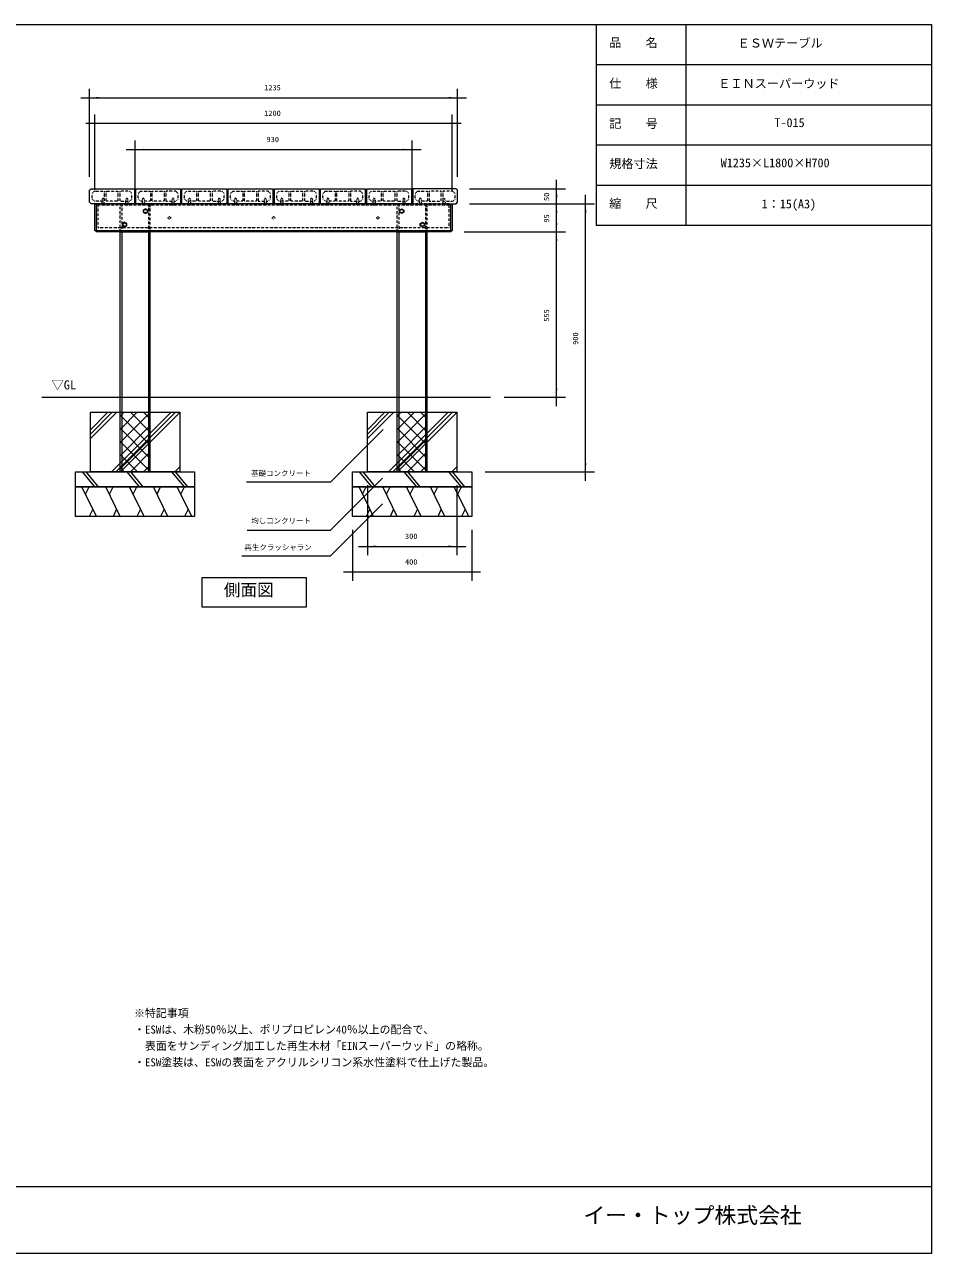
# Model space of a CAD drawing. Units: millimetres, scale not verified. Extents: x -2925 to 2925, y -2062 to 2062.
# Drawn here: x -120 to 2925, y -2062 to 2062 of the extents above; entities that cross this region are included whole.
import ezdxf
from ezdxf.enums import TextEntityAlignment as Align

# ---------------------------------------------------------------- set-up
doc = ezdxf.new("R2010")
doc.units = ezdxf.units.MM
doc.header["$LTSCALE"] = 10
doc.linetypes.add('USER5', pattern=[0.208282, 0.069427, -0.138855])
doc.layers.add('0-1_IMPORTED', color=30, linetype='Continuous', lineweight=18)
doc.styles.add('ＭＳ ゴシック', font='')
doc.styles.get('ＭＳ ゴシック').set_extended_font_data('MS Gothic')

msp = doc.modelspace()

# ---------------------------------------------------------------- linework, layer by layer
at = {"layer": '0-1_IMPORTED'}
for p, q in [((1800, 2062.5), (1800, 1387.5)), ((2100, 2062.5), (2100, 1387.5)), ((2925, 1927.5), (1800, 1927.5)), ((2925, 1792.5), (1800, 1792.5)), ((2925, 1657.5), (1800, 1657.5)), ((2925, 1522.5), (1800, 1522.5)), ((121.5, 1366.23), (121.5, 1461.23)), ((1311.5, 1366.23), (1311.5, 1461.23)), ((116.5, 1371.23), (1316.5, 1371.23)), ((206.5, 1366.23), (206.5, 561.23)), ((296.5, 1366.23), (296.5, 561.23)), ((1136.5, 1366.23), (1136.5, 561.23)), ((1226.5, 1366.23), (1226.5, 561.23)), ((2925, 1387.5), (1800, 1387.5)), ((-61, 811.23), (1445.12, 811.23)), ((101.5, 672.83), (189.9, 761.23)), ((101.5, 687.68), (175.05, 761.23)), ((101.5, 702.53), (160.2, 761.23)), ((172.33, 561.23), (372.33, 761.23)), ((187.18, 561.23), (387.18, 761.23)), ((201.5, 747.88), (214.85, 761.23)), ((201.5, 703.69), (259.04, 761.23)), ((201.5, 659.5), (301.5, 759.5)), ((301.5, 651.38), (201.5, 751.38)), ((202.03, 561.23), (401.5, 760.7)), ((301.5, 695.57), (235.84, 761.23)), ((301.5, 739.77), (280.03, 761.23)), ((1031.5, 672.83), (1119.9, 761.23)), ((1031.5, 687.68), (1105.05, 761.23)), ((1031.5, 702.53), (1090.2, 761.23)), ((1102.33, 561.23), (1302.33, 761.23)), ((1117.18, 561.23), (1317.18, 761.23)), ((1131.5, 747.88), (1144.85, 761.23)), ((1131.5, 703.69), (1189.04, 761.23)), ((1131.5, 659.5), (1231.5, 759.5)), ((1231.5, 651.38), (1131.5, 751.38)), ((1132.03, 561.23), (1331.5, 760.7)), ((1231.5, 695.57), (1165.84, 761.23)), ((1231.5, 739.77), (1210.03, 761.23)), ((201.5, 615.3), (301.5, 715.3)), ((301.5, 607.19), (201.5, 707.19)), ((1131.5, 615.3), (1231.5, 715.3)), ((1231.5, 607.19), (1131.5, 707.19)), ((201.5, 571.11), (301.5, 671.11)), ((301.5, 562.99), (201.5, 662.99)), ((1131.5, 571.11), (1231.5, 671.11)), ((1231.5, 562.99), (1131.5, 662.99)), ((259.06, 561.23), (201.5, 618.8)), ((235.82, 561.23), (301.5, 626.91)), ((1189.06, 561.23), (1131.5, 618.8)), ((1165.82, 561.23), (1231.5, 626.91)), ((280.01, 561.23), (301.5, 582.72)), ((384.46, 561.23), (401.5, 578.27)), ((1210.01, 561.23), (1231.5, 582.72)), ((1314.46, 561.23), (1331.5, 578.27)), ((74, 561.23), (115.76, 511.23)), ((85.81, 561.23), (127.57, 511.23)), ((214.87, 561.23), (201.5, 574.6)), ((224, 561.23), (265.76, 511.23)), ((235.81, 561.23), (277.57, 511.23)), ((374, 561.23), (415.76, 511.23)), ((385.81, 561.23), (427.57, 511.23)), ((399.31, 561.23), (401.5, 563.42)), ((1004, 561.23), (1045.76, 511.23)), ((1015.81, 561.23), (1057.57, 511.23)), ((1144.87, 561.23), (1131.5, 574.6)), ((1154, 561.23), (1195.76, 511.23)), ((1165.81, 561.23), (1207.57, 511.23)), ((1304, 561.23), (1345.76, 511.23)), ((1315.81, 561.23), (1357.57, 511.23)), ((1329.31, 561.23), (1331.5, 563.42)), ((121.5, 411.23), (73.25, 511.23)), ((85.32, 486.23), (97.38, 511.23)), ((201.5, 411.23), (153.25, 511.23)), ((165.32, 486.23), (177.38, 511.23)), ((281.5, 411.23), (233.25, 511.23)), ((245.32, 486.23), (257.38, 511.23)), ((361.5, 411.23), (313.25, 511.23)), ((325.32, 486.23), (337.38, 511.23)), ((441.5, 411.23), (393.25, 511.23)), ((405.32, 486.23), (417.38, 511.23)), ((1051.5, 411.23), (1003.25, 511.23)), ((1015.32, 486.23), (1027.38, 511.23)), ((1131.5, 411.23), (1083.25, 511.23)), ((1095.32, 486.23), (1107.38, 511.23)), ((1211.5, 411.23), (1163.25, 511.23)), ((1175.32, 486.23), (1187.38, 511.23)), ((1291.5, 411.23), (1243.25, 511.23)), ((1255.32, 486.23), (1267.38, 511.23)), ((1371.5, 411.23), (1323.25, 511.23)), ((1335.32, 486.23), (1347.38, 511.23)), ((109.44, 436.23), (97.38, 411.23)), ((189.44, 436.23), (177.38, 411.23)), ((269.44, 436.23), (257.38, 411.23)), ((349.44, 436.23), (337.38, 411.23)), ((429.44, 436.23), (417.38, 411.23)), ((1039.44, 436.23), (1027.38, 411.23)), ((1119.44, 436.23), (1107.38, 411.23)), ((1199.44, 436.23), (1187.38, 411.23)), ((1279.44, 436.23), (1267.38, 411.23)), ((1359.44, 436.23), (1347.38, 411.23)), ((-2925, -1837.5), (2925, -1837.5))]:
    msp.add_line(p, q, dxfattribs=at)
at = {"layer": '0-1_IMPORTED', "color": 1}
for p, q in [((69, 1817), (99, 1817)), ((99, 1551.23), (99, 1847)), ((99, 1817), (1334, 1817)), ((1334, 1551.23), (1334, 1847)), ((1334, 1817), (1364, 1817)), ((116.5, 1506.23), (116.5, 1761)), ((1316.5, 1506.23), (1316.5, 1761)), ((86.5, 1731), (116.5, 1731)), ((116.5, 1731), (1316.5, 1731)), ((1316.5, 1731), (1346.5, 1731)), ((251.5, 1506.23), (251.5, 1673)), ((1181.5, 1506.23), (1181.5, 1673)), ((221.5, 1643), (251.5, 1643)), ((251.5, 1643), (1181.5, 1643)), ((1181.5, 1643), (1211.5, 1643)), ((1666.49, 1511.23), (1666.49, 1541.23)), ((1374, 1511.23), (1696.49, 1511.23)), ((1666.49, 1461.23), (1666.49, 1511.23)), ((1666.49, 1461.23), (1666.49, 1491.23)), ((1764, 1461.23), (1764, 1491.23)), ((1374, 1461.23), (1696.49, 1461.23)), ((1374, 1461.23), (1696.49, 1461.23)), ((1374, 1461.23), (1794, 1461.23)), ((1666.49, 1366.23), (1666.49, 1461.23)), ((1666.49, 1431.23), (1666.49, 1461.23)), ((1764, 561.23), (1764, 1461.23)), ((1356.5, 1366.23), (1696.49, 1366.23)), ((1356.5, 1366.23), (1696.49, 1366.23)), ((1666.49, 1366.23), (1666.49, 1396.23)), ((1666.49, 811.23), (1666.49, 1366.23)), ((1666.49, 1336.23), (1666.49, 1366.23)), ((1490.12, 811.23), (1696.49, 811.23)), ((1666.49, 781.23), (1666.49, 811.23)), ((1426.5, 561.23), (1794, 561.23)), ((1764, 531.23), (1764, 561.23)), ((1031.5, 516.23), (1031.5, 281)), ((1331.5, 516.23), (1331.5, 281)), ((981.5, 366.23), (981.5, 195)), ((1381.5, 366.23), (1381.5, 195)), ((1001.5, 311), (1031.5, 311)), ((1031.5, 311), (1331.5, 311)), ((1331.5, 311), (1361.5, 311)), ((951.5, 225), (981.5, 225)), ((981.5, 225), (1381.5, 225)), ((1381.5, 225), (1411.5, 225))]:
    msp.add_line(p, q, dxfattribs=at)
at = {"layer": '0-1_IMPORTED', "linetype": 'USER5'}
for p, q in [((141.43, 1458.23), (141.43, 1456.23)), ((146.57, 1456.23), (146.57, 1458.23)), ((206.5, 1457.23), (206.5, 1366.23)), ((221.43, 1458.23), (221.43, 1456.23)), ((226.57, 1456.23), (226.57, 1458.23)), ((276.43, 1458.23), (276.43, 1456.23)), ((281.57, 1456.23), (281.57, 1458.23)), ((296.5, 1457.23), (296.5, 1366.23)), ((376.43, 1458.23), (376.43, 1456.23)), ((381.57, 1456.23), (381.57, 1458.23)), ((431.43, 1458.23), (431.43, 1456.23)), ((436.57, 1456.23), (436.57, 1458.23)), ((531.43, 1458.23), (531.43, 1456.23)), ((536.57, 1456.23), (536.57, 1458.23)), ((586.43, 1458.23), (586.43, 1456.23)), ((591.57, 1456.23), (591.57, 1458.23)), ((686.43, 1458.23), (686.43, 1456.23)), ((691.57, 1456.23), (691.57, 1458.23)), ((741.43, 1458.23), (741.43, 1456.23)), ((746.57, 1456.23), (746.57, 1458.23)), ((841.43, 1458.23), (841.43, 1456.23)), ((846.57, 1456.23), (846.57, 1458.23)), ((896.43, 1458.23), (896.43, 1456.23)), ((901.57, 1456.23), (901.57, 1458.23)), ((996.43, 1458.23), (996.43, 1456.23)), ((1001.57, 1456.23), (1001.57, 1458.23)), ((1051.43, 1458.23), (1051.43, 1456.23)), ((1056.57, 1456.23), (1056.57, 1458.23)), ((1136.5, 1457.23), (1136.5, 1366.23)), ((1151.43, 1458.23), (1151.43, 1456.23)), ((1156.57, 1456.23), (1156.57, 1458.23)), ((1206.43, 1458.23), (1206.43, 1456.23)), ((1211.57, 1456.23), (1211.57, 1458.23)), ((1226.5, 1457.23), (1226.5, 1366.23)), ((1286.43, 1458.23), (1286.43, 1456.23)), ((1291.57, 1456.23), (1291.57, 1458.23))]:
    msp.add_line(p, q, dxfattribs=at)
at = {"layer": '0-1_IMPORTED'}
for points in [[(-2925, 2062.5), (2925, 2062.5), (2925, -2062.5), (-2925, -2062.5)], [(225, 1511.23), (244, 1511.23), (249, 1511.23), (249, 1506.23), (249, 1487.23), (249, 1461.23), (104, 1461.23), (99, 1466.23), (99, 1506.23), (104, 1511.23)], [(254, 1461.23), (254, 1483.73), (254, 1506.23), (254, 1511.23), (259, 1511.23), (399, 1511.23), (404, 1511.23), (404, 1506.23), (404, 1483.73), (404, 1461.23)], [(409, 1461.23), (409, 1483.73), (409, 1506.23), (409, 1511.23), (414, 1511.23), (554, 1511.23), (559, 1511.23), (559, 1506.23), (559, 1483.73), (559, 1461.23)], [(564, 1461.23), (564, 1483.73), (564, 1506.23), (564, 1511.23), (569, 1511.23), (709, 1511.23), (714, 1511.23), (714, 1506.23), (714, 1483.73), (714, 1461.23)], [(719, 1461.23), (719, 1483.73), (719, 1506.23), (719, 1511.23), (724, 1511.23), (864, 1511.23), (869, 1511.23), (869, 1506.23), (869, 1483.73), (869, 1461.23)], [(874, 1461.23), (874, 1483.73), (874, 1506.23), (874, 1511.23), (879, 1511.23), (1019, 1511.23), (1024, 1511.23), (1024, 1506.23), (1024, 1483.73), (1024, 1461.23)], [(1029, 1461.23), (1029, 1483.73), (1029, 1506.23), (1029, 1511.23), (1034, 1511.23), (1174, 1511.23), (1179, 1511.23), (1179, 1506.23), (1179, 1483.73), (1179, 1461.23)], [(1208, 1511.23), (1189, 1511.23), (1184, 1511.23), (1184, 1506.23), (1184, 1487.23), (1184, 1461.23), (1329, 1461.23), (1334, 1466.23), (1334, 1506.23), (1329, 1511.23)], [(116.5, 1461.23), (1316.5, 1461.23), (1316.5, 1371.23), (1311.5, 1366.23), (121.5, 1366.23), (116.5, 1371.23)], [(286.5, 1443.73), (279, 1439.98), (279, 1432.48), (286.5, 1428.73), (294, 1432.48), (294, 1439.98)], [(1146.5, 1443.73), (1154, 1439.98), (1154, 1432.48), (1146.5, 1428.73), (1139, 1432.48), (1139, 1439.98)], [(201.5, 1366.23), (301.5, 1366.23), (301.5, 561.23), (201.5, 561.23)], [(216.5, 1398.73), (209, 1394.98), (209, 1387.48), (216.5, 1383.73), (224, 1387.48), (224, 1394.98)], [(1131.5, 1366.23), (1231.5, 1366.23), (1231.5, 561.23), (1131.5, 561.23)], [(1216.5, 1398.73), (1224, 1394.98), (1224, 1387.48), (1216.5, 1383.73), (1209, 1387.48), (1209, 1394.98)], [(101.5, 761.23), (401.5, 761.23), (401.5, 561.23), (101.5, 561.23)], [(1031.5, 761.23), (1331.5, 761.23), (1331.5, 561.23), (1031.5, 561.23)], [(51.5, 561.23), (451.5, 561.23), (451.5, 511.23), (51.5, 511.23)], [(981.5, 561.23), (1381.5, 561.23), (1381.5, 511.23), (981.5, 511.23)], [(51.5, 511.23), (451.5, 511.23), (451.5, 411.23), (51.5, 411.23)], [(981.5, 511.23), (1381.5, 511.23), (1381.5, 411.23), (981.5, 411.23)], [(476.3, 206.69), (826.3, 206.69), (826.3, 106.69), (476.3, 106.69)]]:
    msp.add_lwpolyline(points, close=True, dxfattribs=at)
at = {"layer": '0-1_IMPORTED', "linetype": 'USER5'}
for points in [[(115, 1503.23), (148, 1503.23), (148, 1469.23), (115, 1469.23), (107, 1477.23), (107, 1495.23)], [(154, 1503.23), (194, 1503.23), (194, 1469.23), (154, 1469.23)], [(233, 1503.23), (200, 1503.23), (200, 1469.23), (233, 1469.23), (241, 1477.23), (241, 1495.23)], [(270, 1503.23), (303, 1503.23), (303, 1469.23), (270, 1469.23), (262, 1477.23), (262, 1495.23)], [(309, 1503.23), (349, 1503.23), (349, 1469.23), (309, 1469.23)], [(388, 1503.23), (355, 1503.23), (355, 1469.23), (388, 1469.23), (396, 1477.23), (396, 1495.23)], [(425, 1503.23), (458, 1503.23), (458, 1469.23), (425, 1469.23), (417, 1477.23), (417, 1495.23)], [(464, 1503.23), (504, 1503.23), (504, 1469.23), (464, 1469.23)], [(543, 1503.23), (510, 1503.23), (510, 1469.23), (543, 1469.23), (551, 1477.23), (551, 1495.23)], [(580, 1503.23), (613, 1503.23), (613, 1469.23), (580, 1469.23), (572, 1477.23), (572, 1495.23)], [(619, 1503.23), (659, 1503.23), (659, 1469.23), (619, 1469.23)], [(698, 1503.23), (665, 1503.23), (665, 1469.23), (698, 1469.23), (706, 1477.23), (706, 1495.23)], [(735, 1503.23), (768, 1503.23), (768, 1469.23), (735, 1469.23), (727, 1477.23), (727, 1495.23)], [(774, 1503.23), (814, 1503.23), (814, 1469.23), (774, 1469.23)], [(853, 1503.23), (820, 1503.23), (820, 1469.23), (853, 1469.23), (861, 1477.23), (861, 1495.23)], [(890, 1503.23), (923, 1503.23), (923, 1469.23), (890, 1469.23), (882, 1477.23), (882, 1495.23)], [(929, 1503.23), (969, 1503.23), (969, 1469.23), (929, 1469.23)], [(1008, 1503.23), (975, 1503.23), (975, 1469.23), (1008, 1469.23), (1016, 1477.23), (1016, 1495.23)], [(1045, 1503.23), (1078, 1503.23), (1078, 1469.23), (1045, 1469.23), (1037, 1477.23), (1037, 1495.23)], [(1084, 1503.23), (1124, 1503.23), (1124, 1469.23), (1084, 1469.23)], [(1163, 1503.23), (1130, 1503.23), (1130, 1469.23), (1163, 1469.23), (1171, 1477.23), (1171, 1495.23)], [(1200, 1503.23), (1233, 1503.23), (1233, 1469.23), (1200, 1469.23), (1192, 1477.23), (1192, 1495.23)], [(1279, 1503.23), (1239, 1503.23), (1239, 1469.23), (1279, 1469.23)], [(1318, 1503.23), (1285, 1503.23), (1285, 1469.23), (1318, 1469.23), (1326, 1477.23), (1326, 1495.23)], [(1306.5, 1461.23), (126.5, 1461.23), (126.5, 1381.23), (1306.5, 1381.23)], [(126.5, 1461.23), (1306.5, 1461.23), (1306.5, 1456.23), (126.5, 1456.23)], [(141, 1474.23), (144, 1481.23), (147, 1474.23), (147, 1456.23), (141, 1456.23)], [(201.5, 1461.23), (301.5, 1461.23), (301.5, 1366.23), (201.5, 1366.23)], [(221, 1474.23), (224, 1481.23), (227, 1474.23), (227, 1456.23), (221, 1456.23)], [(276, 1474.23), (279, 1481.23), (282, 1474.23), (282, 1456.23), (276, 1456.23)], [(376, 1474.23), (379, 1481.23), (382, 1474.23), (382, 1456.23), (376, 1456.23)], [(431, 1474.23), (434, 1481.23), (437, 1474.23), (437, 1456.23), (431, 1456.23)], [(531, 1474.23), (534, 1481.23), (537, 1474.23), (537, 1456.23), (531, 1456.23)], [(586, 1474.23), (589, 1481.23), (592, 1474.23), (592, 1456.23), (586, 1456.23)], [(686, 1474.23), (689, 1481.23), (692, 1474.23), (692, 1456.23), (686, 1456.23)], [(741, 1474.23), (744, 1481.23), (747, 1474.23), (747, 1456.23), (741, 1456.23)], [(841, 1474.23), (844, 1481.23), (847, 1474.23), (847, 1456.23), (841, 1456.23)], [(896, 1474.23), (899, 1481.23), (902, 1474.23), (902, 1456.23), (896, 1456.23)], [(996, 1474.23), (999, 1481.23), (1002, 1474.23), (1002, 1456.23), (996, 1456.23)], [(1051, 1474.23), (1054, 1481.23), (1057, 1474.23), (1057, 1456.23), (1051, 1456.23)], [(1131.5, 1461.23), (1231.5, 1461.23), (1231.5, 1366.23), (1131.5, 1366.23)], [(1151, 1474.23), (1154, 1481.23), (1157, 1474.23), (1157, 1456.23), (1151, 1456.23)], [(1206, 1474.23), (1209, 1481.23), (1212, 1474.23), (1212, 1456.23), (1206, 1456.23)], [(1286, 1474.23), (1289, 1481.23), (1292, 1474.23), (1292, 1456.23), (1286, 1456.23)]]:
    msp.add_lwpolyline(points, close=True, dxfattribs=at)
at = {"layer": '0-1_IMPORTED', "color": 1}
for points in [[(626, 527.71), (908.88, 527.71), (1083.88, 702.71)], [(628, 365.02), (907.4, 365.02), (1082.4, 540.02)], [(610, 278.88), (907.4, 278.88), (1082.4, 453.88)]]:
    msp.add_lwpolyline(points, dxfattribs=at)
at = {"layer": '0-1_IMPORTED'}
for centre in [(286.5, 1436.23), (1146.5, 1436.23), (216.5, 1391.23), (1216.5, 1391.23)]:
    msp.add_circle(centre, 5.75, dxfattribs=at)
at = {"layer": '0-1_IMPORTED', "linetype": 'USER5'}
for centre in [(366.5, 1413.73), (716.5, 1413.73), (1066.5, 1413.73)]:
    msp.add_circle(centre, 4, dxfattribs=at)
at = {"layer": '0-1_IMPORTED', "color": 1}
for points in [[(99, 1817), (129, 1819.62), (129, 1814.38)], [(1334, 1817), (1304, 1814.38), (1304, 1819.62)], [(116.5, 1731), (146.5, 1733.62), (146.5, 1728.38)], [(1316.5, 1731), (1286.5, 1728.38), (1286.5, 1733.62)], [(251.5, 1643), (281.5, 1645.62), (281.5, 1640.38)], [(1181.5, 1643), (1151.5, 1640.38), (1151.5, 1645.62)], [(1666.49, 1511.23), (1669.11, 1481.24), (1663.87, 1481.24)], [(1666.49, 1461.23), (1663.87, 1491.23), (1669.11, 1491.23)], [(1666.49, 1461.23), (1669.11, 1431.24), (1663.87, 1431.24)], [(1764, 1461.23), (1766.62, 1431.24), (1761.38, 1431.24)], [(1666.49, 1366.23), (1663.87, 1396.23), (1669.11, 1396.23)], [(1666.49, 1366.23), (1669.11, 1336.24), (1663.87, 1336.24)], [(1666.49, 811.23), (1663.87, 841.23), (1669.11, 841.23)], [(1764, 561.23), (1761.38, 591.23), (1766.62, 591.23)], [(1031.5, 311), (1061.5, 313.62), (1061.5, 308.38)], [(1331.5, 311), (1301.5, 308.38), (1301.5, 313.62)], [(981.5, 225), (1011.5, 227.62), (1011.5, 222.38)], [(1381.5, 225), (1351.5, 222.38), (1351.5, 227.62)]]:
    msp.add_solid(points, dxfattribs=at)

# ---------------------------------------------------------------- texts
at = {"layer": '0-1_IMPORTED', "color": 7, "style": 'ＭＳ ゴシック'}
for s, height, p in [('品\u3000\u3000名', 29.85, (1843.28, 1978.07)), ('ＥＳＷテーブル', 29.85, (2274.43, 1976.57)), ('1235', 17.91, (684.75, 1836.45)), ('仕\u3000\u3000様', 29.85, (1843.28, 1841.57)), ('ＥＩＮスーパーウッド', 29.85, (2209.48, 1840.89)), ('1200', 17.91, (684.75, 1750.45)), ('記\u3000\u3000号', 29.85, (1843.28, 1706.57)), ('T-015', 29.85, (2397.85, 1709.49)), ('930', 17.91, (692.69, 1662.45)), ('規格寸法', 29.85, (1843.28, 1571.57)), ('W1235×L1800×H700', 29.85, (2217.6, 1574.49)), ('縮\u3000\u3000尺', 29.85, (1843.28, 1438.07)), ('1：15(A3)', 29.85, (2354.94, 1436.58)), ('▽GL', 30.52, (-29.58, 828.53)), ('基礎コンクリート', 17.91, (640.98, 541.87)), ('均しコンクリート', 17.91, (641.5, 382.22)), ('300', 17.91, (1157.69, 330.45)), ('再生クラッシャラン', 17.91, (618.81, 293.04)), ('400', 17.91, (1157.69, 244.45)), ('側面図', 41, (549.3, 131.93)), ('※特記事項', 26.87, (247.99, -1277.55)), ('・ESWは、木粉50％以上、ポリプロピレン40％以上の配合で、', 26.87, (247.99, -1332.52)), ('  表面をサンディング加工した再生木材「EINスーパーウッド」の略称。', 26.87, (247.99, -1387.5)), ('・ESW塗装は、ESWの表面をアクリルシリコン系水性塗料で仕上げた製品。', 26.87, (247.99, -1442.47)), ('イー・トップ株式会社', 53.74, (1756.53, -1977.31))]:
    msp.add_text(s, height=height, dxfattribs=at).set_placement(p, align=Align.BOTTOM_LEFT)
for s, p in [('50', (1647.04, 1470.36)), ('95', (1647.04, 1397.86)), ('555', (1647.04, 1064.92)), ('900', (1744.55, 987.42))]:
    msp.add_text(s, height=17.91, rotation=90, dxfattribs=at).set_placement(p, align=Align.BOTTOM_LEFT)

doc.saveas('drawing.dxf')
